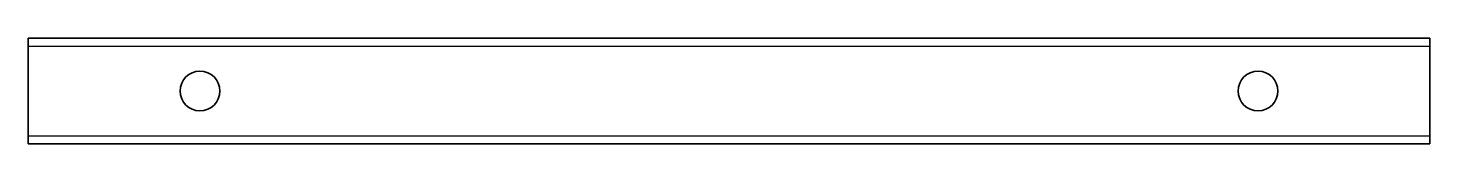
# Model space of a CAD drawing. Header units: inches. Extents: x 0 to 530, y 0 to 40.
import ezdxf

# ---------------------------------------------------------------- set-up
doc = ezdxf.new("R2010")
doc.units = ezdxf.units.IN
doc.header["$MEASUREMENT"] = 0
doc.layers.add('SIMUMAK Visible (ISO)', color=7, linetype='Continuous', lineweight=35)
doc.layers.add('SIMUMAK Visible Narrow (ISO)', color=7, linetype='Continuous', lineweight=25)

# ---------------------------------------------------------------- blocks, each defined once
blk = doc.blocks.new('DIN 40 x 40 x 2 00000004_Sheet_4_DIN EN 10305-5 - 40 x 40 x 2  - 530')
at = {"layer": 'SIMUMAK Visible (ISO)'}
for p, q in [((-265, 20), (-265, 17)), ((-265, 20), (265, 20)), ((-265, -17), (-265, 17)), ((265, 20), (265, 17)), ((265, -17), (265, 17)), ((-265, -17), (-265, -20)), ((-265, -20), (265, -20)), ((265, -17), (265, -20))]:
    blk.add_line(p, q, dxfattribs=at)
for centre in [(-200, 0), (200, 0)]:
    blk.add_circle(centre, 7.5, dxfattribs=at)
at = {"layer": 'SIMUMAK Visible Narrow (ISO)'}
for p, q in [((-265, 17), (265, 17)), ((-265, -17), (265, -17))]:
    blk.add_line(p, q, dxfattribs=at)

msp = doc.modelspace()

# ---------------------------------------------------------------- block references
msp.add_blockref('DIN 40 x 40 x 2 00000004_Sheet_4_DIN EN 10305-5 - 40 x 40 x 2  - 530', (265, 20))

doc.saveas('drawing.dxf')
